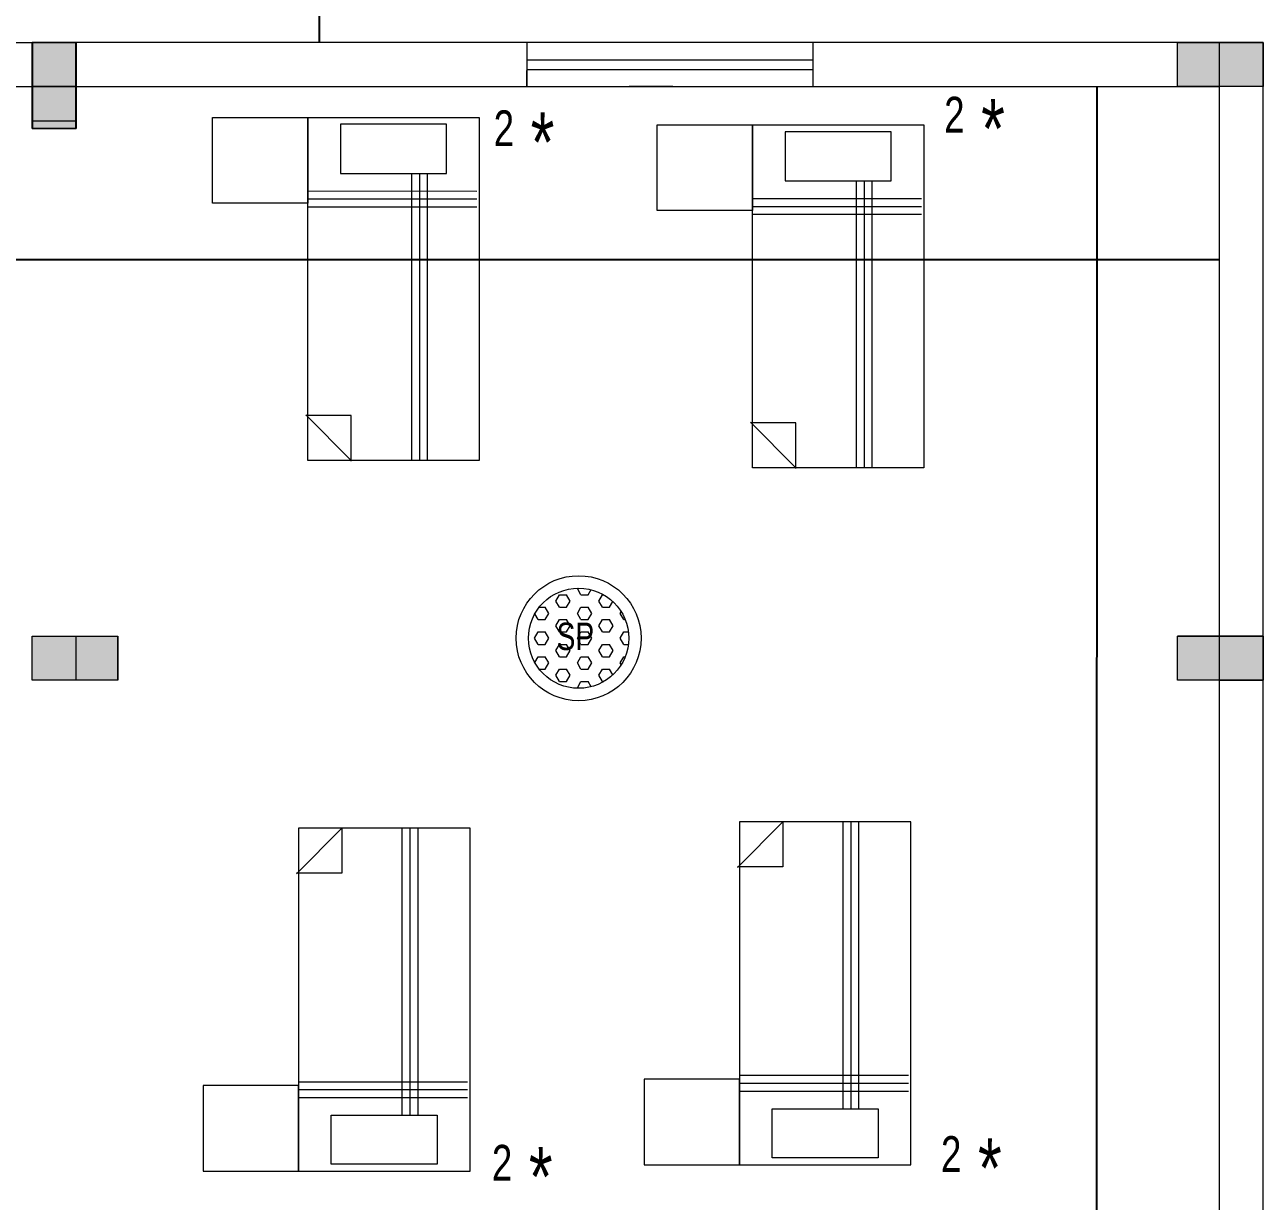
# Model space of a CAD drawing. Header units: metres. Extents: x 191982 to 427160, y -8904 to 80370.
# Drawn here: x 405569 to 412068, y 51962 to 58136 of the extents above; entities that cross this region are included whole.
import ezdxf

# ---------------------------------------------------------------- set-up
doc = ezdxf.new("R2010")
doc.units = ezdxf.units.M
doc.header["$LTSCALE"] = 700
doc.header["$MEASUREMENT"] = 0
doc.header["$PDMODE"] = 32
doc.layers.get('0').update_dxf_attribs({"lineweight": 9})
doc.layers.get('Defpoints').update_dxf_attribs({"lineweight": 9})
for name, color, linetype, lineweight in [('FURNITURE', 7, 'Continuous', 9), ('MAIN GATE', 7, 'Continuous', 9), ('NEW PLANS', 7, 'Continuous', 9), ('PLAN', 7, 'Continuous', 9)]:
    doc.layers.add(name, color=color, linetype=linetype, lineweight=lineweight)
doc.styles.get("Standard").update_dxf_attribs({"font": 'swisscl.ttf'})
doc.dimstyles.get("Standard").update_dxf_attribs({"dimtxt": 0.23, "dimasz": 0.23, "dimexe": 0.05, "dimexo": 0.05, "dimgap": 0.06, "dimtad": 0, "dimzin": 0, "dimdsep": 46, "dimtxsty": 'Standard', "dimcen": 0, "dimse1": 1, "dimse2": 1, "dimadec": 0, "dimazin": 0, "dimtfac": 1, "dimtofl": 0, "dimtmove": 2, "dimatfit": 0, "dimfxl": 0.18, "dimtolj": 1, "dimtzin": 0, "dimarcsym": 0})

# ---------------------------------------------------------------- blocks, each defined once
blk = doc.blocks.new('*D50')
at = {"layer": 'Defpoints', "color": 0, "transparency": 16777216}
for p in [(406949, 61041.7), (407115.4, 61041.7), (406949, 58041.7)]:
    blk.add_point(p, dxfattribs=at)
at = {"layer": 'NEW PLANS', "color": 0, "lineweight": -2, "transparency": 16777216}
for p, q in [((407115.4, 61041.5), (407115.4, 59542.2)), ((407115.4, 58041.9), (407115.4, 59541.2))]:
    blk.add_line(p, q, dxfattribs=at)
at = {"layer": 'NEW PLANS', "color": 0, "transparency": 16777216}
for points in [[(407115.4, 61041.5), (407115.5, 61041.5), (407115.4, 61041.7)], [(407115.4, 58041.9), (407115.5, 58041.9), (407115.4, 58041.7)]]:
    blk.add_solid(points, dxfattribs=at)
at = {"layer": 'NEW PLANS', "color": 0, "transparency": 16777216, "insert": (407115.4, 59541.7), "char_height": 0.23, "attachment_point": 5, "rotation": 90}
blk.add_mtext('\\A1;3000.00', dxfattribs=at)
blk = doc.blocks.new('*D91')
at = {"layer": 'Defpoints', "color": 0, "transparency": 16777216}
for p in [(386457.8, 56916.7), (411837.8, 56916.7), (411837.8, 56901.7)]:
    blk.add_point(p, dxfattribs=at)
at = {"layer": 'MAIN GATE', "color": 0, "lineweight": -2, "transparency": 16777216}
for p, q in [((386458, 56901.7), (399147.2, 56901.7)), ((411837.5, 56901.7), (399148.4, 56901.7))]:
    blk.add_line(p, q, dxfattribs=at)
at = {"layer": 'MAIN GATE', "color": 0, "transparency": 16777216}
for points in [[(386458, 56901.7), (386458, 56901.6), (386457.8, 56901.7)], [(411837.5, 56901.7), (411837.5, 56901.6), (411837.8, 56901.7)]]:
    blk.add_solid(points, dxfattribs=at)
at = {"layer": 'MAIN GATE', "color": 0, "transparency": 16777216, "insert": (399147.8, 56901.7), "char_height": 0.23, "attachment_point": 5}
blk.add_mtext('\\A1;25380.00', dxfattribs=at)
blk = doc.blocks.new('*D92')
at = {"layer": 'Defpoints', "color": 0, "transparency": 16777216}
for p in [(410863.7, 57811.7), (410863.7, 51820.1), (411194.7, 51820.1)]:
    blk.add_point(p, dxfattribs=at)
at = {"layer": 'MAIN GATE', "color": 0, "lineweight": -2, "transparency": 16777216}
for p, q in [((411194.7, 57811.5), (411194.7, 54816.4)), ((411194.7, 51820.4), (411194.7, 54815.4))]:
    blk.add_line(p, q, dxfattribs=at)
at = {"layer": 'MAIN GATE', "color": 0, "transparency": 16777216}
for points in [[(411194.7, 57811.5), (411194.8, 57811.5), (411194.7, 57811.7)], [(411194.7, 51820.4), (411194.8, 51820.4), (411194.7, 51820.1)]]:
    blk.add_solid(points, dxfattribs=at)
at = {"layer": 'MAIN GATE', "color": 0, "transparency": 16777216, "insert": (411194.7, 54815.9), "char_height": 0.23, "attachment_point": 5, "rotation": 90}
blk.add_mtext('\\A1;5991.56', dxfattribs=at)
blk = doc.blocks.new('A$C68D14229')
for p, q in [((0.53, 0.15), (0.53, 72.15)), ((0.53, 72.15), (36.53, 72.15)), ((36.53, 72.15), (36.53, 0.15)), ((22.29, 60.4), (22.29, 0.15)), ((23.96, 60.4), (23.96, 0.15)), ((25.62, 60.4), (25.62, 0.15)), ((0.53, 56.71), (36, 56.69)), ((0.53, 55.02), (36, 55.02)), ((0.53, 53.36), (36, 53.36)), ((0.11, 9.73), (9.63, 0.15)), ((9.63, 9.58), (0.11, 9.58)), ((9.63, 0), (9.63, 9.58)), ((36.53, 0.15), (0.53, 0.15))]:
    blk.add_line(p, q)
blk.add_lwpolyline([(29.63, 70.7), (7.38, 70.7), (7.38, 60.4), (29.63, 60.4)], close=True)
blk = doc.blocks.new('DAS')
at = {"layer": 'MAIN GATE'}
h = blk.add_hatch(dxfattribs=at)
h.set_pattern_fill('HEX', color=1, scale=0.3, style=0)
h.paths.add_polyline_path([(-3163.779, -2.1999, 1), (-3163.253, -2.1999, 1)])
at = {"layer": 'MAIN GATE', "color": 5}
for radius in [0.3279, 0.263]:
    blk.add_circle((-3163.516, -2.1999), radius, dxfattribs=at)
at = {"layer": 'NEW PLANS', "color": 7}
blk.add_text('SP', height=0.144, dxfattribs=at).set_placement((-3163.6314, -2.2621))

msp = doc.modelspace()

# ---------------------------------------------------------------- hatches: boundary and pattern name
at = {"layer": 'NEW PLANS'}
for points in [[(405837.772, 57811.863), (405607.772, 57811.863), (405607.772, 58041.863), (405837.772, 58041.863)], [(405837.772, 57811.863), (405607.772, 57811.863), (405607.772, 58041.863), (405837.772, 58041.863)], [(405837.772, 57811.863), (405607.772, 57811.863), (405607.772, 58041.863), (405837.772, 58041.863)], [(405837.772, 57811.863), (405607.772, 57811.863), (405607.772, 58041.863), (405837.772, 58041.863)], [(405837.772, 57821.863), (405837.772, 58041.863), (405607.772, 58041.863), (405607.772, 57821.863)], [(405837.772, 57821.863), (405837.772, 58041.863), (405607.772, 58041.863), (405607.772, 57821.863)], [(405837.772, 57811.863), (405607.772, 57811.863), (405607.772, 58041.863), (405837.772, 58041.863)], [(405837.772, 57811.863), (405607.772, 57811.863), (405607.772, 58041.863), (405837.772, 58041.863)], [(405837.772, 57811.863), (405607.772, 57811.863), (405607.772, 58041.863), (405837.772, 58041.863)], [(405837.772, 57821.863), (405837.772, 58041.863), (405607.772, 58041.863), (405607.772, 57821.863)], [(405837.772, 57821.863), (405837.772, 58041.863), (405607.772, 58041.863), (405607.772, 57821.863)], [(405837.772, 57811.863), (405607.772, 57811.863), (405607.772, 58041.863), (405837.772, 58041.863)], [(405837.772, 57811.863), (405607.772, 57811.863), (405607.772, 58041.863), (405837.772, 58041.863)], [(405837.772, 57821.863), (405837.772, 58041.863), (405607.772, 58041.863), (405607.772, 57821.863)], [(405837.772, 57821.863), (405837.772, 58041.863), (405607.772, 58041.863), (405607.772, 57821.863)], [(405607.772, 57821.692), (405607.772, 58041.692), (405837.772, 58041.692), (405837.772, 57821.692)], [(405607.772, 57811.692), (405837.772, 57811.692), (405837.772, 58041.692), (405607.772, 58041.692)], [(405609.233, 57811.692), (405839.233, 57811.692), (405839.233, 58041.692), (405609.233, 58041.692)], [(405609.233, 57811.692), (405839.233, 57811.692), (405839.233, 58041.692), (405609.233, 58041.692)], [(405609.233, 57811.692), (405839.233, 57811.692), (405839.233, 58041.692), (405609.233, 58041.692)], [(405609.233, 57821.692), (405609.233, 58041.692), (405839.233, 58041.692), (405839.233, 57821.692)], [(405609.233, 57821.692), (405609.233, 58041.692), (405839.233, 58041.692), (405839.233, 57821.692)], [(405609.233, 57811.692), (405839.233, 57811.692), (405839.233, 58041.692), (405609.233, 58041.692)], [(411847.772, 58041.692), (411847.772, 57811.692), (411617.772, 57811.692), (411617.772, 58041.692)], [(411847.772, 58041.692), (412067.772, 58041.692), (412067.772, 57811.692), (411847.772, 57811.692)], [(405607.772, 57772.093), (405837.772, 57772.093), (405837.772, 58002.093), (405607.772, 58002.093)], [(405609.233, 58031.692), (405609.233, 57811.692), (405839.233, 57811.692), (405839.233, 58031.692)], [(405609.233, 58002.093), (405837.772, 58002.093), (405837.772, 57811.692), (405839.233, 57811.692), (405839.233, 58031.692), (405609.233, 58031.692)], [(405837.772, 57861.462), (405607.772, 57861.462), (405607.772, 57631.462), (405837.772, 57631.462)], [(405837.772, 57861.462), (405607.772, 57861.462), (405607.772, 57631.462), (405837.772, 57631.462)], [(405837.772, 57861.462), (405607.772, 57861.462), (405607.772, 57631.462), (405837.772, 57631.462)], [(405837.772, 57861.462), (405607.772, 57861.462), (405607.772, 57631.462), (405837.772, 57631.462)], [(405837.772, 57861.462), (405607.772, 57861.462), (405607.772, 57631.462), (405837.772, 57631.462)], [(405609.233, 57761.692), (405609.233, 57861.462), (405607.772, 57861.462), (405607.772, 57631.462), (405837.772, 57631.462), (405837.772, 57761.692)], [(405837.772, 57631.462), (405607.772, 57631.462), (405607.772, 57851.462), (405837.772, 57851.462)], [(405837.772, 57631.462), (405607.772, 57631.462), (405607.772, 57851.462), (405837.772, 57851.462)], [(405837.772, 57631.462), (405607.772, 57631.462), (405607.772, 57851.462), (405837.772, 57851.462)], [(405837.772, 57631.462), (405607.772, 57631.462), (405607.772, 57851.462), (405837.772, 57851.462)], [(405837.772, 57631.462), (405607.772, 57631.462), (405607.772, 57851.462), (405837.772, 57851.462)], [(405837.772, 57631.462), (405607.772, 57631.462), (405607.772, 57851.462), (405837.772, 57851.462)], [(405837.772, 57631.462), (405607.772, 57631.462), (405607.772, 57851.462), (405837.772, 57851.462)], [(405837.772, 57631.462), (405607.772, 57631.462), (405607.772, 57851.462), (405837.772, 57851.462)], [(405837.772, 57631.462), (405607.772, 57631.462), (405607.772, 57851.462), (405837.772, 57851.462)], [(405837.772, 57821.863), (405607.772, 57821.863), (405607.772, 57591.863), (405837.772, 57591.863)], [(405837.772, 57821.863), (405607.772, 57821.863), (405607.772, 57591.863), (405837.772, 57591.863)], [(405837.772, 57821.863), (405607.772, 57821.863), (405607.772, 57591.863), (405837.772, 57591.863)], [(405837.772, 57821.863), (405607.772, 57821.863), (405607.772, 57591.863), (405837.772, 57591.863)], [(405837.772, 57821.863), (405607.772, 57821.863), (405607.772, 57591.863), (405837.772, 57591.863)], [(405837.772, 57821.863), (405607.772, 57821.863), (405607.772, 57591.863), (405837.772, 57591.863)], [(405607.772, 57821.692), (405837.772, 57821.692), (405837.772, 57591.692), (405607.772, 57591.692)], [(405837.772, 57591.863), (405607.772, 57591.863), (405607.772, 57811.863), (405837.772, 57811.863)], [(405837.772, 57591.863), (405607.772, 57591.863), (405607.772, 57811.863), (405837.772, 57811.863)], [(405837.772, 57591.863), (405607.772, 57591.863), (405607.772, 57811.863), (405837.772, 57811.863)], [(405837.772, 57591.863), (405607.772, 57591.863), (405607.772, 57811.863), (405837.772, 57811.863)], [(405837.772, 57591.863), (405607.772, 57591.863), (405607.772, 57811.863), (405837.772, 57811.863)], [(405837.772, 57591.863), (405607.772, 57591.863), (405607.772, 57811.863), (405837.772, 57811.863)], [(405837.772, 57591.863), (405607.772, 57591.863), (405607.772, 57811.863), (405837.772, 57811.863)], [(405837.772, 57591.863), (405607.772, 57591.863), (405607.772, 57811.863), (405837.772, 57811.863)], [(405837.772, 57591.863), (405607.772, 57591.863), (405607.772, 57811.863), (405837.772, 57811.863)], [(405607.772, 57811.692), (405607.772, 57591.692), (405837.772, 57591.692), (405837.772, 57811.692)], [(405609.233, 57821.692), (405839.233, 57821.692), (405839.233, 57591.692), (405609.233, 57591.692)], [(405837.772, 57811.692), (405609.233, 57811.692), (405609.233, 57591.692), (405839.233, 57591.692), (405839.233, 57821.692), (405837.772, 57821.692)], [(405609.233, 57811.692), (405609.233, 57591.692), (405839.233, 57591.692), (405839.233, 57811.692)], [(405609.233, 57811.692), (405609.233, 57591.692), (405839.233, 57591.692), (405839.233, 57811.692)], [(405609.233, 57811.692), (405609.233, 57591.692), (405839.233, 57591.692), (405839.233, 57811.692)], [(405609.233, 57811.692), (405609.233, 57591.692), (405839.233, 57591.692), (405839.233, 57811.692)], [(405837.772, 54926.692), (405837.772, 54696.692), (405607.772, 54696.692), (405607.772, 54926.692)], [(405837.772, 54926.692), (406057.772, 54926.692), (406057.772, 54696.692), (405837.772, 54696.692)], [(411847.772, 54926.692), (411847.772, 54696.692), (411617.772, 54696.692), (411617.772, 54926.692)], [(411847.772, 54926.692), (412067.772, 54926.692), (412067.772, 54696.692), (411847.772, 54696.692)]]:
    msp.add_hatch(color=256, dxfattribs=at).paths.add_polyline_path(points)

# ---------------------------------------------------------------- linework, layer by layer
at = {"layer": 'FURNITURE'}
for points in [[(406554.05, 57199.781), (406554.05, 57649.781), (407054.05, 57649.781), (407054.05, 57199.781)], [(408887.277, 57160.91), (408887.277, 57610.91), (409387.277, 57610.91), (409387.277, 57160.91)], [(408819.182, 52603.086), (408819.182, 52153.086), (409319.182, 52153.086), (409319.182, 52603.086)], [(406505.335, 52569.743), (406505.335, 52119.743), (407005.335, 52119.743), (407005.335, 52569.743)]]:
    msp.add_lwpolyline(points, close=True, dxfattribs=at)
at = {"layer": 'MAIN GATE'}
for p, q in [((409703.503, 58041.692), (408203.503, 58041.692)), ((412067.772, 51811.692), (412067.772, 58041.692)), ((408203.503, 57811.692), (409703.503, 57811.692)), ((411837.772, 51811.692), (411837.772, 57811.692))]:
    msp.add_line(p, q, dxfattribs=at)
at = {"layer": 'NEW PLANS'}
for p, q in [((402642.545, 58041.692), (405839.233, 58041.692)), ((405607.772, 58041.863), (405837.772, 58041.863)), ((405607.772, 58041.863), (405837.772, 58041.863)), ((405607.772, 58041.863), (405837.772, 58041.863)), ((405607.772, 58041.863), (405837.772, 58041.863)), ((405607.772, 58041.863), (405837.772, 58041.863)), ((405837.772, 58041.692), (405607.772, 58041.692)), ((405607.772, 58041.692), (405837.772, 58041.692)), ((405837.772, 58041.692), (405607.772, 58041.692)), ((405607.772, 58041.692), (405837.772, 58041.692)), ((405837.772, 58041.692), (405607.772, 58041.692)), ((405837.772, 58041.692), (405607.772, 58041.692)), ((405607.772, 58041.692), (405837.772, 58041.692)), ((405837.772, 58041.692), (405607.772, 58041.692)), ((405837.772, 58041.692), (405607.772, 58041.692)), ((405837.772, 58041.692), (405607.772, 58041.692)), ((405607.772, 58041.692), (405837.772, 58041.692)), ((405837.772, 58041.692), (405607.772, 58041.692)), ((405607.772, 58041.692), (405837.772, 58041.692)), ((405839.233, 58041.692), (405607.772, 58041.692)), ((405607.772, 58041.692), (405839.233, 58041.692)), ((405839.233, 58041.692), (405607.772, 58041.692)), ((405607.772, 58041.692), (405839.233, 58041.692)), ((405839.233, 58041.692), (405609.233, 58041.692)), ((405839.233, 58041.692), (405609.233, 58041.692)), ((405609.233, 57811.692), (405609.233, 58041.692)), ((405837.772, 57591.863), (405837.772, 58041.863)), ((405837.772, 57591.863), (405837.772, 58041.863)), ((405837.772, 57591.863), (405837.772, 58041.863)), ((405837.772, 57591.863), (405837.772, 58041.863)), ((405837.772, 57591.863), (405837.772, 58041.863)), ((405837.772, 57591.863), (405837.772, 58041.863)), ((405837.772, 57591.863), (405837.772, 58041.863)), ((405837.772, 57591.863), (405837.772, 58041.863)), ((405837.772, 57591.863), (405837.772, 58041.863)), ((405837.772, 57591.863), (405837.772, 58041.863)), ((405837.772, 57591.863), (405837.772, 58041.863)), ((405837.772, 57591.863), (405837.772, 58041.863)), ((405837.772, 57591.863), (405837.772, 58041.863)), ((405837.772, 57591.863), (405837.772, 58041.863)), ((405837.772, 58041.863), (405837.772, 57591.863)), ((405837.772, 57591.863), (405837.772, 58041.863)), ((405837.772, 57591.863), (405837.772, 58041.863)), ((405837.772, 57591.863), (405837.772, 58041.863)), ((405837.772, 57591.863), (405837.772, 58041.863)), ((405837.772, 57591.863), (405837.772, 58041.863)), ((405837.772, 57591.863), (405837.772, 58041.863)), ((405837.772, 57591.863), (405837.772, 58041.863)), ((405837.772, 57591.863), (405837.772, 58041.863)), ((405837.772, 57591.863), (405837.772, 58041.863)), ((405837.772, 57591.863), (405837.772, 58041.863)), ((405837.772, 57591.863), (405837.772, 58041.863)), ((405837.772, 58041.863), (405837.772, 57591.863)), ((405837.772, 57591.863), (405837.772, 58041.863)), ((405837.772, 57591.863), (405837.772, 58041.863)), ((405837.772, 57591.863), (405837.772, 58041.863)), ((405837.772, 57591.863), (405837.772, 58041.863)), ((405837.772, 57591.863), (405837.772, 58041.863)), ((405837.772, 57591.863), (405837.772, 58041.863)), ((405837.772, 58041.863), (405837.772, 57591.863)), ((405837.772, 57591.863), (405837.772, 58041.863)), ((405837.772, 57591.863), (405837.772, 58041.863)), ((405839.233, 57811.692), (405839.233, 58041.692)), ((412067.772, 58041.692), (405839.233, 58041.692)), ((405839.233, 57811.692), (405839.233, 58041.692)), ((405839.233, 57846.462), (405839.233, 58036.692)), ((408203.503, 58041.692), (408203.503, 57811.692)), ((409703.503, 58041.692), (409703.503, 57811.692)), ((412067.772, 58041.692), (411617.772, 58041.692)), ((412067.772, 58041.692), (411617.772, 58041.692)), ((412067.772, 58041.692), (411617.772, 58041.692)), ((411837.772, 57811.692), (411837.772, 58041.692)), ((412067.772, 57811.692), (412067.772, 58041.692)), ((412067.772, 57811.692), (412067.772, 58041.692)), ((405839.233, 57598.639), (405839.233, 57941.577)), ((408203.503, 57951.692), (409703.503, 57951.692)), ((408203.503, 57901.692), (409703.503, 57901.692)), ((402379.233, 57811.692), (405839.233, 57811.692)), ((405839.233, 57811.692), (405607.772, 57811.692)), ((405607.772, 57811.692), (405839.233, 57811.692)), ((405839.233, 57811.692), (405607.772, 57811.692)), ((405607.772, 57811.692), (405839.233, 57811.692)), ((405839.233, 57811.692), (405609.233, 57811.692)), ((405837.772, 57811.692), (407862.772, 57811.692)), ((405837.772, 57811.692), (405837.772, 57591.692)), ((405839.233, 57811.692), (405837.772, 57811.692)), ((405839.233, 57591.692), (405839.233, 57821.692)), ((405839.233, 57591.692), (405839.233, 57821.692)), ((405839.233, 57591.692), (405839.233, 57821.692)), ((407862.772, 57811.692), (411837.772, 57811.692)), ((408970.403, 57811.692), (408740.403, 57811.692)), ((412067.772, 57811.692), (411617.772, 57811.692)), ((412067.772, 57811.692), (411617.772, 57811.692)), ((412067.772, 57811.692), (411617.772, 57811.692)), ((405839.233, 57691.692), (405839.233, 57591.692)), ((405839.233, 57691.692), (405839.233, 57591.692)), ((405839.233, 57691.692), (405839.233, 57591.692)), ((405839.233, 57691.692), (405839.233, 57591.692)), ((405839.233, 57691.692), (405839.233, 57591.692)), ((405839.233, 57691.692), (405839.233, 57591.692)), ((405607.772, 57631.462), (405837.772, 57631.462)), ((405607.772, 57631.462), (405837.772, 57631.462)), ((405607.772, 57631.462), (405837.772, 57631.462)), ((405607.772, 57631.462), (405837.772, 57631.462)), ((405607.772, 57631.462), (405837.772, 57631.462)), ((405607.772, 57631.462), (405837.772, 57631.462)), ((405607.772, 57631.462), (405837.772, 57631.462)), ((405607.772, 57631.462), (405837.772, 57631.462)), ((405607.772, 57631.462), (405837.772, 57631.462)), ((405607.772, 57591.863), (405837.772, 57591.863)), ((405607.772, 57591.863), (405837.772, 57591.863)), ((405607.772, 57591.863), (405837.772, 57591.863)), ((405607.772, 57591.863), (405837.772, 57591.863)), ((405607.772, 57591.863), (405837.772, 57591.863)), ((405607.772, 57591.863), (405837.772, 57591.863)), ((405607.772, 57591.863), (405837.772, 57591.863)), ((405607.772, 57591.863), (405837.772, 57591.863)), ((405607.772, 57591.863), (405837.772, 57591.863)), ((405837.772, 57591.692), (405607.772, 57591.692)), ((405839.233, 57591.692), (405609.233, 57591.692)), ((405839.233, 57591.692), (405609.233, 57591.692)), ((405839.233, 57591.692), (405609.233, 57591.692)), ((405607.772, 54696.692), (405607.772, 54926.692)), ((405607.772, 54926.692), (405837.772, 54926.692)), ((405837.772, 54926.692), (405837.772, 54696.692)), ((406057.772, 54696.692), (406057.772, 54926.692)), ((412067.772, 54926.692), (411617.772, 54926.692)), ((412067.772, 54926.692), (411617.772, 54926.692)), ((412067.772, 54696.692), (412067.772, 54926.692)), ((412067.772, 54696.692), (412067.772, 54926.692)), ((411837.772, 54696.692), (412067.772, 54696.692)), ((411837.772, 54696.692), (412067.772, 54696.692))]:
    msp.add_line(p, q, dxfattribs=at)
for points in [[(405607.772, 58041.863), (405837.772, 58041.863), (405837.772, 57591.863), (405607.772, 57591.863)], [(405607.772, 58041.863), (405837.772, 58041.863), (405837.772, 57591.863), (405607.772, 57591.863)], [(405607.772, 58041.863), (405837.772, 58041.863), (405837.772, 57591.863), (405607.772, 57591.863)], [(405607.772, 58041.863), (405837.772, 58041.863), (405837.772, 57591.863), (405607.772, 57591.863)], [(405607.772, 57591.863), (405837.772, 57591.863), (405837.772, 58041.863), (405607.772, 58041.863)], [(405607.772, 57591.863), (405837.772, 57591.863), (405837.772, 58041.863), (405607.772, 58041.863)], [(405607.772, 58041.863), (405837.772, 58041.863), (405837.772, 57591.863), (405607.772, 57591.863)], [(405607.772, 58041.863), (405837.772, 58041.863), (405837.772, 57591.863), (405607.772, 57591.863)], [(405607.772, 58041.863), (405837.772, 58041.863), (405837.772, 57591.863), (405607.772, 57591.863)], [(405607.772, 57591.863), (405837.772, 57591.863), (405837.772, 58041.863), (405607.772, 58041.863)], [(405607.772, 57591.863), (405837.772, 57591.863), (405837.772, 58041.863), (405607.772, 58041.863)], [(405607.772, 58041.863), (405837.772, 58041.863), (405837.772, 57591.863), (405607.772, 57591.863)], [(405607.772, 58041.863), (405837.772, 58041.863), (405837.772, 57591.863), (405607.772, 57591.863)], [(405607.772, 57591.863), (405837.772, 57591.863), (405837.772, 58041.863), (405607.772, 58041.863)], [(405837.772, 57591.692), (405607.772, 57591.692), (405607.772, 58041.692), (405837.772, 58041.692)], [(405837.772, 58041.692), (405607.772, 58041.692), (405607.772, 57591.692), (405837.772, 57591.692)], [(405839.233, 58041.692), (405609.233, 58041.692), (405609.233, 57591.692), (405839.233, 57591.692)], [(405839.233, 58041.692), (405609.233, 58041.692), (405609.233, 57591.692), (405839.233, 57591.692)], [(405839.233, 58041.692), (405609.233, 58041.692), (405609.233, 57591.692), (405839.233, 57591.692)], [(405839.233, 57591.692), (405609.233, 57591.692), (405609.233, 58041.692), (405839.233, 58041.692)], [(405839.233, 57591.692), (405609.233, 57591.692), (405609.233, 58041.692), (405839.233, 58041.692)], [(405839.233, 58041.692), (405609.233, 58041.692), (405609.233, 57591.692), (405839.233, 57591.692)], [(411617.772, 57811.692), (411617.772, 58041.692), (412067.772, 58041.692), (412067.772, 57811.692)], [(405607.772, 54696.692), (405607.772, 54926.692), (406057.772, 54926.692), (406057.772, 54696.692)], [(411617.772, 54696.692), (411617.772, 54926.692), (412067.772, 54926.692), (412067.772, 54696.692)]]:
    msp.add_lwpolyline(points, close=True, dxfattribs=at)
msp.add_lwpolyline([(405837.772, 58041.692), (405607.772, 58041.692)], dxfattribs=at)
at = {"layer": 'PLAN'}
msp.add_line((408203.503, 57811.692), (408203.529, 57896.46), dxfattribs=at)

# ---------------------------------------------------------------- block references
at = {"layer": 'FURNITURE', "xscale": 25.000000000091, "yscale": 25.000000000091, "zscale": 25.000000000091}
for p in [(407040.85, 55845.909), (409374.077, 55807.037)]:
    msp.add_blockref('A$C68D14229', p, dxfattribs=at)
at = {"layer": 'FURNITURE', "xscale": -25.000000000091, "yscale": 25.000000000091, "zscale": 25, "rotation": 180}
for p in [(409305.983, 53956.958), (406992.135, 53923.616)]:
    msp.add_blockref('A$C68D14229', p, dxfattribs=at)
at = {"layer": 'MAIN GATE', "xscale": 1000, "yscale": 1000, "zscale": 1000}
msp.add_blockref('DAS', (3571991.312, 57116.539), dxfattribs=at)

# ---------------------------------------------------------------- texts
at = {"attachment_point": 1}
for s, insert, char_height, width in [('2', (410393.563, 57757.597), 187.5, 102.99455), ('*', (410587.65, 57746.709), 312.5, 171.65759), ('2', (408029.659, 57686.32), 187.5, 102.99455), ('*', (408223.746, 57675.432), 312.5, 171.65759), ('2', (408020.065, 52257.789), 187.5, 102.99455), ('2', (410376.844, 52303.602), 187.5, 102.99455), ('*', (410570.931, 52292.714), 312.5, 171.65759), ('*', (408214.152, 52246.901), 312.5, 171.65759)]:
    msp.add_mtext(s, dxfattribs=dict(at, insert=insert, char_height=char_height, width=width))

# ---------------------------------------------------------------- dimensions: what is measured, and where the dimension line sits
at = {"layer": 'MAIN GATE'}
dim = msp.add_linear_dim(base=(411194.733, 51820.129), p1=(410863.688, 57811.692), p2=(410863.688, 51820.129), angle=90, dimstyle='Standard', dxfattribs=at)
dim.commit()
dim.dimension.update_dxf_attribs({"geometry": '*D92', "text_midpoint": (411194.733, 54815.911)})
dim = msp.add_linear_dim(base=(411837.772, 56901.672), p1=(386457.772, 56916.692), p2=(411837.772, 56916.692), dimstyle='Standard', dxfattribs=at)
dim.commit()
dim.dimension.update_dxf_attribs({"geometry": '*D91', "text_midpoint": (399147.772, 56901.672)})
at = {"layer": 'NEW PLANS'}
dim = msp.add_linear_dim(base=(407115.444, 61041.692), p1=(406949.018, 58041.692), p2=(406949.018, 61041.692), angle=90, dimstyle='Standard', dxfattribs=at)
dim.commit()
dim.dimension.update_dxf_attribs({"geometry": '*D50', "text_midpoint": (407115.444, 59541.692)})

doc.saveas('drawing.dxf')
